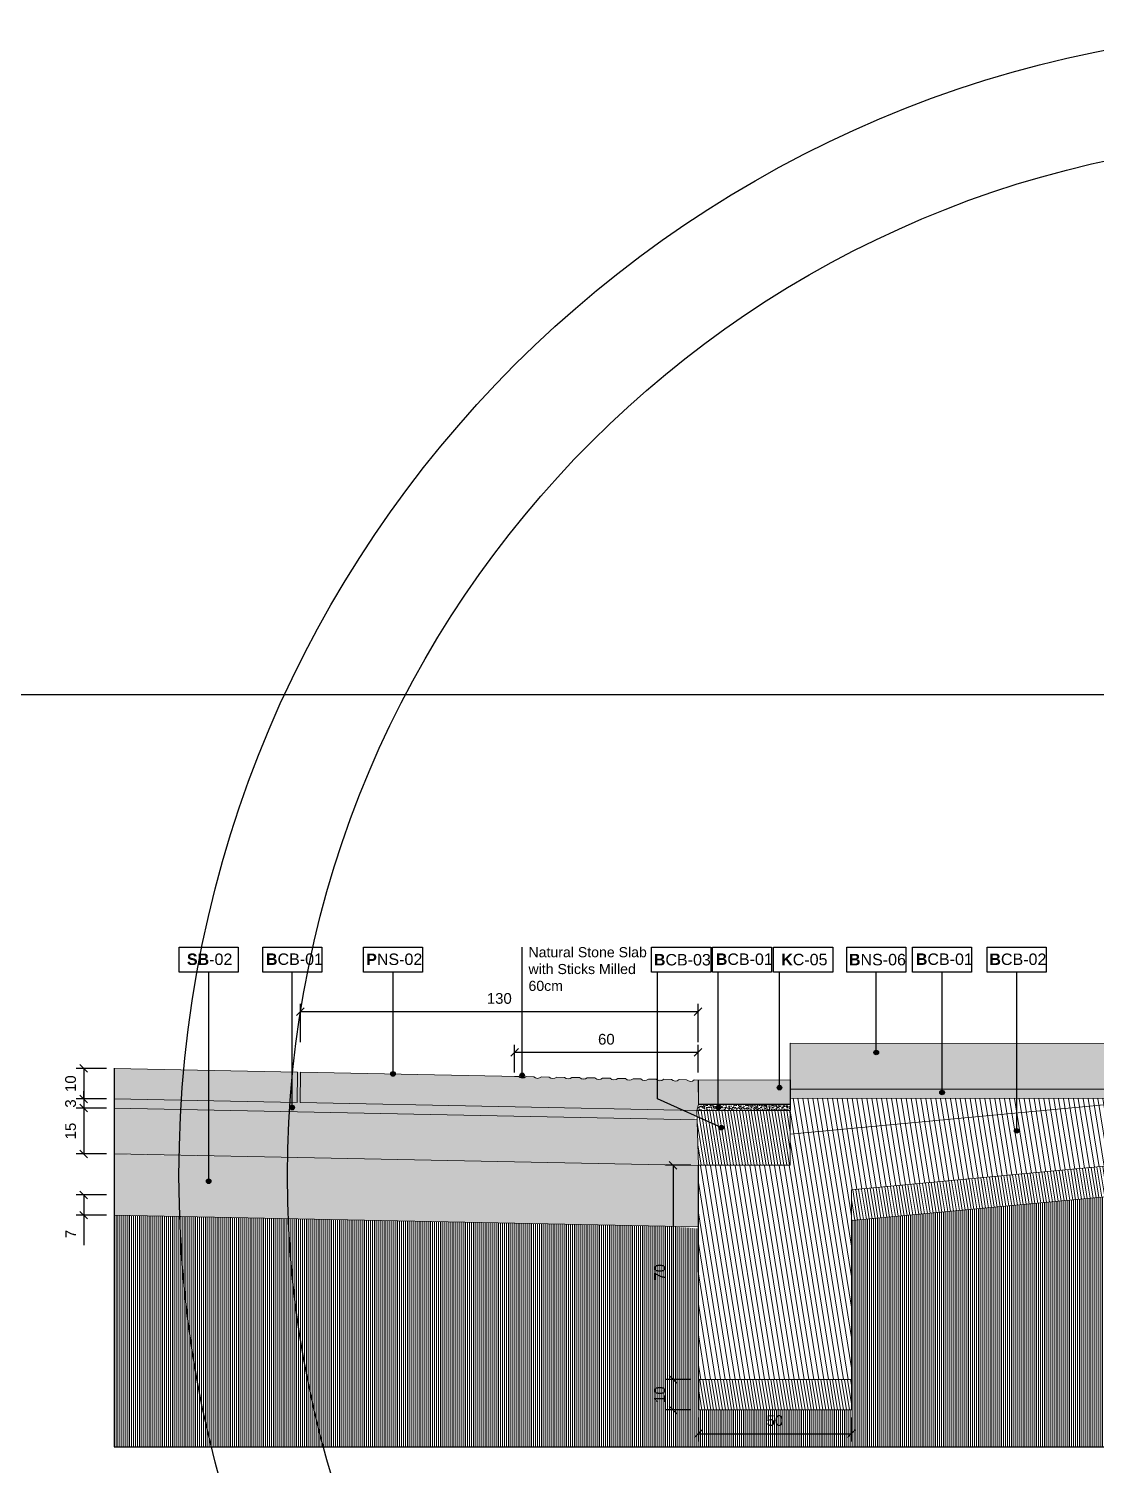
# Model space of a CAD drawing. Header units: metres. Extents: x -325 to 301, y -147 to 149.
# Drawn here: x 92.331 to 95.822, y 50.937 to 55.634 of the extents above; entities that cross this region are included whole.
import ezdxf

# ---------------------------------------------------------------- set-up
doc = ezdxf.new("R2010")
doc.units = ezdxf.units.M
doc.layers.get('Defpoints').update_dxf_attribs({"lineweight": 13})
doc.layers.add('-aux', color=50, linetype='Continuous', plot=False)
doc.layers.add('-AUX_MON', color=3, linetype='Continuous', plot=False)
doc.layers.add('0-TX-1_25', color=7, linetype='Continuous', true_color=0x3f4f7f)
doc.layers.add('EIT_3 TR sorra', color=7, linetype='Continuous', true_color=0xd8ceb0)
doc.layers.add('03-TR-Paviment_08_Natural Stone Bleachers', color=7, linetype='Continuous', lineweight=5, true_color=0xafad9d)
doc.layers.add('3-TR tot_u', color=7, linetype='Continuous', lineweight=5, true_color=0x787878)
for name, color, linetype, lineweight in [('1-CM', 7, 'Continuous', 0), ('3-TR Formigó', 252, 'Continuous', 0), ('3-TR Seleccionat', 44, 'Continuous', 0), ('3-TR Tot-u', 37, 'Continuous', 0), ('3_TR_paviment gris', 252, 'Continuous', 5)]:
    doc.layers.add(name, color=color, linetype=linetype, lineweight=lineweight)
for name, color, linetype in [('1-SECCIÓ', 1, 'Continuous'), ('A-KEYPLAN_HATCH', 7, 'Continuous'), ('A_TEXT_2', 7, 'Continuous')]:
    doc.layers.add(name, color=color, linetype=linetype)
doc.styles.get("Standard").update_dxf_attribs({"font": 'arial.ttf'})
doc.dimstyles.new('ISO-25', dxfattribs={"dimtxt": 0.1, "dimasz": 0.1, "dimexe": 0.1, "dimexo": 0.1, "dimgap": 0.1, "dimtad": 1, "dimdec": 0, "dimlfac": 100, "dimzin": 9, "dimtxsty": 'Standard', "dimblk": 'OBLIQUE', "dimcen": 0.1, "dimadec": 0, "dimazin": 0, "dimtfac": 1, "dimtdec": 0, "dimtmove": 0, "dimatfit": 3, "dimldrblk": 'OBLIQUE', "dimfxl": 1, "dimarcsym": 0})

# ---------------------------------------------------------------- blocks, each defined once
blk = doc.blocks.new('hatch keyplan 2')
at = {"layer": 'A-KEYPLAN_HATCH'}
blk.add_lwpolyline([(0, 0.005476596624248486), (0.012874798693294, 0.005476596623793739), (0.012874798693294, -2.273736754432321e-13), (0, 0)], close=True, dxfattribs=at)
blk = doc.blocks.new('hatch keyplan')
at = {"layer": 'A-KEYPLAN_HATCH'}
blk.add_blockref('hatch keyplan 2', (1.430579833341536, 0.8521467901477053), dxfattribs=at)
blk = doc.blocks.new('K04')
at = {"layer": 'A-KEYPLAN_HATCH'}
blk.add_blockref('hatch keyplan', (-1.429579833261921, -0.8521467901527103), dxfattribs=at)
at = {"layer": 'A_TEXT_2', "insert": (0.0002022691850191993, 0.004020148491213238), "char_height": 0.0025, "attachment_point": 1}
blk.add_mtext_dynamic_manual_height_columns('\\pi0.00244;{\\fArial|b1|i0|c0|p34;K}C-05', width=0.01456192034901793, gutter_width=0.015, heights=[0], dxfattribs=at)
blk = doc.blocks.new('PNS01')
at = {"layer": 'A-KEYPLAN_HATCH'}
blk.add_blockref('hatch keyplan', (-1.429579833417061, -0.8521467901535917), dxfattribs=at)
at = {"layer": 'A_TEXT_2', "insert": (0.0002022692309829877, 0.004083503106326436), "char_height": 0.0025, "attachment_point": 1}
blk.add_mtext_dynamic_manual_height_columns('\\pi0.00139;{\\fArial|b1|i0|c0|p34;P}NS-02', width=0.01456192034901793, gutter_width=0.015, heights=[0], dxfattribs=at)
blk = doc.blocks.new('B-CB03')
at = {"layer": 'A-KEYPLAN_HATCH'}
blk.add_blockref('hatch keyplan', (-1.430579833438594, -0.8521467901477053), dxfattribs=at)
at = {"layer": 'A_TEXT_2', "insert": (-0.0007977309449526127, 0.00398371515799123), "char_height": 0.0025, "attachment_point": 1}
blk.add_mtext_dynamic_manual_height_columns('\\pi0.00128;{\\fArial|b1|i0|c0|p34;B}CB-03', width=0.01456192034901793, gutter_width=0.015, heights=[0], dxfattribs=at)
blk = doc.blocks.new('B-CB01')
at = {"layer": 'A-KEYPLAN_HATCH'}
blk.add_blockref('hatch keyplan', (-1.430579833341536, -0.8521467901477052), dxfattribs=at)
at = {"layer": 'A_TEXT_2', "insert": (-0.0007977308478921419, 0.004105509799023688), "char_height": 0.0025, "attachment_point": 1}
blk.add_mtext_dynamic_manual_height_columns('\\pi0.00152;{\\fArial|b1|i0|c0|p34;B}CB-01', width=0.01456192034901793, gutter_width=0.015, heights=[0], dxfattribs=at)
blk = doc.blocks.new('B-CB02')
at = {"layer": 'A-KEYPLAN_HATCH'}
blk.add_blockref('hatch keyplan', (-1.430579833341536, -0.8521467901477053), dxfattribs=at)
at = {"layer": 'A_TEXT_2', "insert": (-0.0007977308478888112, 0.004087061300781514), "char_height": 0.0025, "attachment_point": 1}
blk.add_mtext_dynamic_manual_height_columns('\\pi0.00129;{\\fArial|b1|i0|c0|p34;B}CB-02', width=0.01456192034901793, gutter_width=0.015, heights=[0], dxfattribs=at)
blk = doc.blocks.new('POINT')
at = {"layer": '0-TX-1_25'}
h = blk.add_hatch(dxfattribs=at)
h.set_pattern_fill('ANGLE', color=256)
h.set_pattern_definition([(0, (-83.74681484067048, -12.72584030761209), (0, 6.985), [5.08, -1.905]), (90, (-83.74681484067048, -12.72584030761209), (-6.985, 4.277078946022131e-16), [5.08, -1.905])])
edge = h.paths.add_edge_path()
edge.add_arc((0, 0), 0.0075, 0, 360)
h = blk.add_hatch(color=256, dxfattribs=at)
h.dxf.hatch_style = 1
edge = h.paths.add_edge_path()
edge.add_arc((0, 0), 0.0075, 0, 360)
blk.add_circle((0, 0), 0.0075, dxfattribs=at)
blk = doc.blocks.new('B06')
at = {"layer": 'A-KEYPLAN_HATCH'}
blk.add_blockref('hatch keyplan', (-1.429579833300983, -0.852146790151289), dxfattribs=at)
at = {"layer": 'A_TEXT_2', "insert": (0.0002022691850247504, 0.004010025482561907), "char_height": 0.0025, "attachment_point": 1}
blk.add_mtext_dynamic_manual_height_columns('\\pi0.00128;{\\fArial|b1|i0|c0|p34;B}NS-06', width=0.01456192034901793, gutter_width=0.015, heights=[0], dxfattribs=at)
blk = doc.blocks.new('SB-02')
at = {"layer": 'A-KEYPLAN_HATCH'}
blk.add_blockref('hatch keyplan', (-1.430579833341138, -0.8521467901475916), dxfattribs=at)
at = {"layer": 'A_TEXT_2', "insert": (-0.0007977306930945227, 0.004083503112326525), "char_height": 0.0025, "attachment_point": 1}
blk.add_mtext_dynamic_manual_height_columns('\\pi0.00249;{\\fArial|b1|i0|c0|p34;SB}-02', width=0.01456192034901793, gutter_width=0.015, heights=[0], dxfattribs=at)
blk = doc.blocks.new('_Oblique')
at = {"color": 0, "lineweight": -2}
blk.add_line((-0.499999999995058, -0.4999999998130015), (0.500000000028669, 0.500000000163238), dxfattribs=at)
blk = doc.blocks.new('*D1830')
at = {"layer": '0-TX-1_25', "color": 0, "lineweight": -2, "transparency": 16777216}
for p, q in [((93.919877544444, 52.22134800653178), (93.919877544444, 52.31155211164944)), ((94.519877544444, 52.28655211164944), (93.919877544444, 52.28655211164944)), ((94.519877544444, 52.22134800653178), (94.519877544444, 52.31155211164944))]:
    blk.add_line(p, q, dxfattribs=at)
at = {"layer": 'Defpoints', "color": 0, "transparency": 16777216}
for p in [(93.919877544444, 52.28655211164944), (93.919877544444, 52.19634800653178), (94.519877544444, 52.19634800653178)]:
    blk.add_point(p, dxfattribs=at)
at = {"layer": '0-TX-1_25', "color": 0, "lineweight": -2, "transparency": 16777216, "xscale": 0.025, "yscale": 0.025, "zscale": 0.025, "rotation": 180}
blk.add_blockref('_Oblique', (93.919877544444, 52.28655211164944), dxfattribs=at)
at = {"layer": '0-TX-1_25', "color": 0, "lineweight": -2, "transparency": 16777216, "xscale": 0.025, "yscale": 0.025, "zscale": 0.025}
blk.add_blockref('_Oblique', (94.519877544444, 52.28655211164944), dxfattribs=at)
at = {"layer": '0-TX-1_25', "color": 0, "transparency": 16777216, "insert": (94.219877544444, 52.3294221662197), "char_height": 0.035, "attachment_point": 5}
blk.add_mtext('60', dxfattribs=at)
blk = doc.blocks.new('*D1831')
at = {"layer": '0-TX-1_25', "color": 0, "lineweight": -2, "transparency": 16777216}
for p, q in [((93.21980394483197, 52.31996323010078), (93.21980394483197, 52.44496323010078)), ((94.519877544444, 52.31996323010078), (94.519877544444, 52.44496323010078)), ((93.21980394483197, 52.41996323010078), (94.519877544444, 52.41996323010078))]:
    blk.add_line(p, q, dxfattribs=at)
at = {"layer": 'Defpoints', "color": 0, "transparency": 16777216}
for p in [(94.519877544444, 52.41996323010078), (93.21980394483197, 52.22233793586565), (94.519877544444, 52.22233793586565)]:
    blk.add_point(p, dxfattribs=at)
at = {"layer": '0-TX-1_25', "color": 0, "lineweight": -2, "transparency": 16777216, "xscale": 0.025, "yscale": 0.025, "zscale": 0.025, "rotation": 180}
blk.add_blockref('_Oblique', (93.21980394483197, 52.41996323010078), dxfattribs=at)
at = {"layer": '0-TX-1_25', "color": 0, "lineweight": -2, "transparency": 16777216, "xscale": 0.025, "yscale": 0.025, "zscale": 0.025}
blk.add_blockref('_Oblique', (94.519877544444, 52.41996323010078), dxfattribs=at)
at = {"layer": '0-TX-1_25', "color": 0, "transparency": 16777216, "insert": (93.86984074463798, 52.46284522191524), "char_height": 0.035, "attachment_point": 5}
blk.add_mtext('130', dxfattribs=at)
blk = doc.blocks.new('*D2676')
at = {"layer": '0-TX-1_25', "color": 0, "lineweight": -2, "transparency": 16777216}
for p, q in [((92.58594788793597, 52.23450603191551), (92.48606737090724, 52.23450603191551)), ((92.51106737090724, 52.23450603191551), (92.51106737090724, 52.13448605715505)), ((92.58594788791243, 52.13448605715505), (92.48606737090724, 52.13448605715505))]:
    blk.add_line(p, q, dxfattribs=at)
at = {"layer": 'Defpoints', "color": 0, "transparency": 16777216}
for p in [(92.61094788793598, 52.23450603191551), (92.51106737090724, 52.13448605715505), (92.61094788791243, 52.13448605715505)]:
    blk.add_point(p, dxfattribs=at)
at = {"layer": '0-TX-1_25', "color": 0, "lineweight": -2, "transparency": 16777216, "xscale": 0.025, "yscale": 0.025, "zscale": 0.025}
for p, rotation in [((92.51106737090724, 52.23450603191551), 90), ((92.51106737090724, 52.13448605715505), 270)]:
    blk.add_blockref('_Oblique', p, dxfattribs=dict(at, rotation=rotation))
at = {"layer": '0-TX-1_25', "color": 0, "transparency": 16777216, "insert": (92.46819731633698, 52.18449604453524), "char_height": 0.035, "attachment_point": 5, "rotation": 90}
blk.add_mtext('10', dxfattribs=at)
blk = doc.blocks.new('*D2677')
at = {"layer": '0-TX-1_25', "color": 0, "lineweight": -2, "transparency": 16777216}
for p, q in [((92.51106737090693, 52.13448605715505), (92.51106737090693, 52.15948605715505)), ((92.58594788791243, 52.13448605715505), (92.48606737090692, 52.13448605715505)), ((92.58594788790131, 52.10448006472987), (92.48606737090692, 52.10448006472987)), ((92.51106737090693, 52.13448605715505), (92.51106737090693, 52.10448006472987)), ((92.51106737090693, 52.10448006472987), (92.51106737090693, 52.07948006472987))]:
    blk.add_line(p, q, dxfattribs=at)
at = {"layer": 'Defpoints', "color": 0, "transparency": 16777216}
for p in [(92.51106737090693, 52.10448006472987), (92.61094788791243, 52.13448605715505), (92.61094788790132, 52.10448006472987)]:
    blk.add_point(p, dxfattribs=at)
at = {"layer": '0-TX-1_25', "color": 0, "lineweight": -2, "transparency": 16777216, "xscale": 0.025, "yscale": 0.025, "zscale": 0.025}
for p, rotation in [((92.51106737090693, 52.13448605715505), 270), ((92.51106737090693, 52.10448006472987), 90)]:
    blk.add_blockref('_Oblique', p, dxfattribs=dict(at, rotation=rotation))
at = {"layer": '0-TX-1_25', "color": 0, "transparency": 16777216, "insert": (92.46818537909247, 52.11948306094242), "char_height": 0.035, "attachment_point": 5, "rotation": 90}
blk.add_mtext('3', dxfattribs=at)
blk = doc.blocks.new('*D2678')
at = {"layer": '0-TX-1_25', "color": 0, "lineweight": -2, "transparency": 16777216}
for p, q in [((92.58594788790077, 52.10448006472988), (92.48606737090684, 52.10448006472988)), ((92.51106737090684, 52.10448006472988), (92.51106737090684, 51.95445010260364)), ((92.58594788786078, 51.95445010260364), (92.48606737090684, 51.95445010260364))]:
    blk.add_line(p, q, dxfattribs=at)
at = {"layer": 'Defpoints', "color": 0, "transparency": 16777216}
for p in [(92.61094788790078, 52.10448006472988), (92.51106737090684, 51.95445010260364), (92.61094788786079, 51.95445010260364)]:
    blk.add_point(p, dxfattribs=at)
at = {"layer": '0-TX-1_25', "color": 0, "lineweight": -2, "transparency": 16777216, "xscale": 0.025, "yscale": 0.025, "zscale": 0.025}
for p, rotation in [((92.51106737090684, 52.10448006472988), 90), ((92.51106737090684, 51.95445010260364), 270)]:
    blk.add_blockref('_Oblique', p, dxfattribs=dict(at, rotation=rotation))
at = {"layer": '0-TX-1_25', "color": 0, "transparency": 16777216, "insert": (92.46819731633659, 52.02946508366671), "char_height": 0.035, "attachment_point": 5, "rotation": 90}
blk.add_mtext('15', dxfattribs=at)
blk = doc.blocks.new('*D2679')
at = {"layer": '0-TX-1_25', "color": 0, "lineweight": -2, "transparency": 16777216}
for p, q in [((92.5859478878239, 51.82059743778144), (92.48606737090743, 51.82059743778144)), ((92.51106737090744, 51.82059743778144), (92.51106737090744, 51.75441015310199)), ((92.585947887808, 51.75441015310199), (92.48606737090743, 51.75441015310199)), ((92.51106737090744, 51.75441015310199), (92.51106737090744, 51.65675326360677))]:
    blk.add_line(p, q, dxfattribs=at)
at = {"layer": 'Defpoints', "color": 0, "transparency": 16777216}
for p in [(92.61094788782391, 51.82059743778144), (92.51106737090744, 51.75441015310199), (92.61094788780801, 51.75441015310199)]:
    blk.add_point(p, dxfattribs=at)
at = {"layer": '0-TX-1_25', "color": 0, "lineweight": -2, "transparency": 16777216, "xscale": 0.025, "yscale": 0.025, "zscale": 0.025}
for p, rotation in [((92.51106737090744, 51.82059743778144), 90), ((92.51106737090744, 51.75441015310199), 270)]:
    blk.add_blockref('_Oblique', p, dxfattribs=dict(at, rotation=rotation))
at = {"layer": '0-TX-1_25', "color": 0, "transparency": 16777216, "insert": (92.46856737090744, 51.69308170835434), "char_height": 0.035, "attachment_point": 5, "rotation": 90}
blk.add_mtext('7', dxfattribs=at)
blk = doc.blocks.new('*D2951')
at = {"layer": '0-TX-1_25', "color": 0, "lineweight": -2, "transparency": 16777216}
blk.add_arc((87.11886365899704, 50.99729967203385), 10.27327889776794, 359.9999999844862, 5.343830300469842, dxfattribs=at)
at = {"layer": 'Defpoints', "color": 0, "transparency": 16777216}
for p in [(99.61064749274306, 52.16576634686301), (95.02086940247932, 51.73644393665237), (97.38717821537664, 51.31663567465016), (92.61094788771277, 50.99729967054677), (99.61094489071182, 50.99729966865141)]:
    blk.add_point(p, dxfattribs=at)
at = {"layer": '0-TX-1_25', "color": 0, "lineweight": -2, "transparency": 16777216, "xscale": 0.025, "yscale": 0.025, "zscale": 0.025}
for p, rotation in [((97.34749226605115, 51.95407348557517), 95.34383030046985), ((97.39214255676498, 50.99729966925219), 269.9999999844862)]:
    blk.add_blockref('_Oblique', p, dxfattribs=dict(at, rotation=rotation))
at = {"layer": '0-TX-1_25', "color": 0, "transparency": 16777216, "insert": (97.42372581571817, 51.47820235061241), "char_height": 0.035, "attachment_point": 5, "rotation": 272.67191514247804}
blk.add_mtext('5°', dxfattribs=at)
blk = doc.blocks.new('*D2952')
at = {"layer": '0-TX-1_25', "color": 0, "lineweight": -2, "transparency": 16777216}
for p, q in [((94.49586940247937, 51.21741802937167), (94.41307704405259, 51.21741802937167)), ((94.43807704405259, 51.21741802937167), (94.43807704405259, 51.11741802937167)), ((94.49586940247937, 51.11741802937167), (94.41307704405259, 51.11741802937167))]:
    blk.add_line(p, q, dxfattribs=at)
at = {"layer": 'Defpoints', "color": 0, "transparency": 16777216}
for p in [(94.52086940247938, 51.21741802937167), (94.43807704405259, 51.11741802937167), (94.52086940247938, 51.11741802937167)]:
    blk.add_point(p, dxfattribs=at)
at = {"layer": '0-TX-1_25', "color": 0, "lineweight": -2, "transparency": 16777216, "xscale": 0.025, "yscale": 0.025, "zscale": 0.025}
for p, rotation in [((94.43807704405259, 51.21741802937167), 90), ((94.43807704405259, 51.11741802937167), 270)]:
    blk.add_blockref('_Oblique', p, dxfattribs=dict(at, rotation=rotation))
at = {"layer": '0-TX-1_25', "color": 0, "transparency": 16777216, "insert": (94.39520698948233, 51.16741802937162), "char_height": 0.035, "attachment_point": 5, "rotation": 90}
blk.add_mtext('10', dxfattribs=at)
blk = doc.blocks.new('*D2953')
at = {"layer": '0-TX-1_25', "color": 0, "lineweight": -2, "transparency": 16777216}
for p, q in [((94.52086940247935, 51.09241802937164), (94.52086940247935, 51.01470670908277)), ((95.02086940247935, 51.09241802937165), (95.02086940247935, 51.01470670908277)), ((94.52086940247935, 51.03970670908276), (95.02086940247935, 51.03970670908276))]:
    blk.add_line(p, q, dxfattribs=at)
at = {"layer": 'Defpoints', "color": 0, "transparency": 16777216}
for p in [(94.52086940247935, 51.11741802937164), (95.02086940247935, 51.11741802937165), (95.02086940247935, 51.03970670908276)]:
    blk.add_point(p, dxfattribs=at)
at = {"layer": '0-TX-1_25', "color": 0, "lineweight": -2, "transparency": 16777216, "xscale": 0.025, "yscale": 0.025, "zscale": 0.025, "rotation": 180}
blk.add_blockref('_Oblique', (94.52086940247935, 51.03970670908276), dxfattribs=at)
at = {"layer": '0-TX-1_25', "color": 0, "lineweight": -2, "transparency": 16777216, "xscale": 0.025, "yscale": 0.025, "zscale": 0.025}
blk.add_blockref('_Oblique', (95.02086940247935, 51.03970670908276), dxfattribs=at)
at = {"layer": '0-TX-1_25', "color": 0, "transparency": 16777216, "insert": (94.77086940247935, 51.08257676365302), "char_height": 0.035, "attachment_point": 5}
blk.add_mtext('50', dxfattribs=at)
blk = doc.blocks.new('*D2954')
at = {"layer": '0-TX-1_25', "color": 0, "lineweight": -2, "transparency": 16777216}
for p, q in [((94.49598684989732, 51.91741802937167), (94.41307704405264, 51.91741802937167)), ((94.43807704405265, 51.91741802937167), (94.43807704405265, 51.21741802937167)), ((94.49586940247937, 51.21741802937167), (94.41307704405264, 51.21741802937167))]:
    blk.add_line(p, q, dxfattribs=at)
at = {"layer": 'Defpoints', "color": 0, "transparency": 16777216}
for p in [(94.52098684989733, 51.91741802937167), (94.43807704405265, 51.21741802937167), (94.52086940247938, 51.21741802937167)]:
    blk.add_point(p, dxfattribs=at)
at = {"layer": '0-TX-1_25', "color": 0, "lineweight": -2, "transparency": 16777216, "xscale": 0.025, "yscale": 0.025, "zscale": 0.025}
for p, rotation in [((94.43807704405265, 51.91741802937167), 90), ((94.43807704405265, 51.21741802937167), 270)]:
    blk.add_blockref('_Oblique', p, dxfattribs=dict(at, rotation=rotation))
at = {"layer": '0-TX-1_25', "color": 0, "transparency": 16777216, "insert": (94.39520698948239, 51.56741802937163), "char_height": 0.035, "attachment_point": 5, "rotation": 90}
blk.add_mtext('70', dxfattribs=at)

msp = doc.modelspace()

# ---------------------------------------------------------------- hatches: boundary and pattern name
at = {"layer": '03-TR-Paviment_08_Natural Stone Bleachers'}
h = msp.add_hatch(dxfattribs=at)
h.set_pattern_fill('DASH', color=256, scale=0.002610848357187319, angle=232.9940508751532, style=0, double=1)
h.set_pattern_definition([(232.9940508751531, (-57.04348537805484, -72.8515537177844), (0.001630326924727793, -0.01160912495959833), [0.008289443534069739, -0.008289443534069739])])
h.paths.add_polyline_path([(96.07064565024345, 52.16577316828277), (96.07000921233563, 52.3160847051369), (94.82077665333642, 52.31733405946959), (94.8209302726668, 52.16665403855238)])
h = msp.add_hatch(dxfattribs=at)
h.set_pattern_fill('DASH', color=256, scale=0.003, angle=233.2876444026949, style=0, double=1)
h.set_pattern_definition([(233.2876444026949, (90.52725366749935, 56.02754020663401), (0.001941659034616203, -0.01332971155701778), [0.009524999999999999, -0.009524999999999999])])
edge = h.paths.add_edge_path()
edge.add_line((93.2182531891466, 52.12234701422931), (94.51906413028267, 52.09634592413412))
edge.add_line((94.51906413028267, 52.09634592413412), (94.52075927811681, 52.19633811329239))
edge.add_line((94.52075927811681, 52.19633811329239), (94.50738822312665, 52.19660533619273))
edge.add_arc((94.4951448695664, 52.20997006284908), 0.01812500000000793, 225.217541977157, 312.4926302613085, ccw=False)
edge.add_line((94.48237731269141, 52.1971051836641), (94.45739789378833, 52.19760440177164))
edge.add_arc((94.44515485769418, 52.21096941925013), 0.01812500000007708, 225.2189029682401, 312.4912692703079, ccw=False)
edge.add_line((94.43238760641219, 52.19810423679105), (94.35741723506726, 52.19960253293031))
edge.add_arc((94.34517483395388, 52.21296813205565), 0.01812500000000064, 225.2216250688518, 312.4885471696102, ccw=False)
edge.add_line((94.33240819390626, 52.20010234304391), (94.3074269056845, 52.2006015985101))
edge.add_arc((94.29518482208373, 52.21396748845842), 0.01812499999997213, 225.2229861700104, 312.4871860683684, ccw=False)
edge.add_line((94.28241848767551, 52.2011013961699), (94.25743657628692, 52.20160066409017))
edge.add_arc((94.24519481021358, 52.21496684486135), 0.01812500000006542, 225.2243473054093, 312.4858249328962, ccw=False)
edge.add_line((94.23242878145957, 52.2021004492956), (94.20744624687447, 52.2025997296706))
edge.add_arc((94.19520479834338, 52.21596620126417), 0.01812500000002954, 225.2257084746395, 312.4844637638247, ccw=False)
edge.add_line((94.18243907525849, 52.203099502421), (94.10746558800525, 52.20459786083224))
edge.add_arc((94.0952247746031, 52.2179649140697), 0.01812499999998507, 225.2284309143689, 312.48174132408036, ccw=False)
edge.add_line((94.08245966290075, 52.2050976086709), (94.05747525854837, 52.20559692641352))
edge.add_arc((94.04523476273293, 52.21896427047263), 0.01812500000005423, 225.2297921855519, 312.48038005293984, ccw=False)
edge.add_line((94.03246995674412, 52.20609666179541), (94.00748492907664, 52.20659599199508))
edge.add_arc((93.99524475086277, 52.21996362687538), 0.01812500000000689, 225.2311534902196, 312.4790187481665, ccw=False)
edge.add_line((93.98248025060231, 52.20709571491962), (93.95749459959013, 52.20759505757696))
edge.add_arc((93.94525473899262, 52.22096298327815), 0.01812499999997513, 225.2325148289112, 312.4776574095554, ccw=False)
edge.add_line((93.93249054447534, 52.20809476804354), (93.21980394483197, 52.22233793586565))
edge.add_line((93.21980394483197, 52.22233793586565), (93.2182531891466, 52.12234701422931))
h.paths.add_polyline_path([(92.61094673641833, 52.13448608017151), (93.20825318964164, 52.12254689791714), (93.20980394483196, 52.22253778763539), (92.61094489071185, 52.23450609181553)])
at = {"layer": '3-TR Formigó'}
h = msp.add_hatch(dxfattribs=at)
h.set_pattern_fill('ANSI31', color=256, scale=0.005, angle=-125.8247561036608, style=0)
h.set_pattern_definition([(279.1752438963392, (-9.25, 0.600000000076605), (0.01567188340207632, 0.002531342653953557), [])])
h.paths.add_polyline_path([(99.61060862503747, 52.26619923397219), (99.61052225456307, 52.48937773060193), (98.56915132920264, 52.490009505965), (98.56907832185153, 52.36958956740121), (97.31919872886508, 52.37034733624402), (97.31985472268431, 52.25276693150606), (96.07067378043891, 52.25352427681268), (96.07060249554931, 52.13594429598395), (94.82076220288172, 52.13670204103695), (94.82086940247935, 51.91741802937165), (94.52086940247935, 51.91628443564728), (94.52086940247935, 51.21741802937164), (95.02086940247935, 51.21741802937164), (95.02086940247935, 51.83688045940072)])
h = msp.add_hatch(dxfattribs=at)
h.set_pattern_fill('ANSI31', color=256, scale=0.003, angle=234.1752438963392)
h.set_pattern_definition([(279.1752438963392, (-113.9411584801244, 7.815516979332962), (0.009403130041245794, 0.001518805592372136), [])])
h.paths.add_polyline_path([(99.61060862503747, 52.26619923397219), (95.02087446098446, 51.83644393665239), (95.02086940247935, 51.73644393665238), (99.61064749274308, 52.16576634686302)])
h = msp.add_hatch(dxfattribs=at)
h.set_pattern_fill('ANSI31', color=256, scale=0.003, angle=234.1752438963392, style=0)
h.set_pattern_definition([(279.1752438963392, (92.48544586940761, 56.92720794310944), (0.009403130041245794, 0.001518805592372136), [])])
h.paths.add_polyline_path([(94.52086940247935, 51.91741802937165), (94.82080772655559, 51.91741802937165), (94.82091627804822, 52.09633799675827), (94.51550631166567, 52.09641703912822)])
h = msp.add_hatch(dxfattribs=at)
h.set_pattern_fill('ANSI31', color=256, scale=0.003, angle=234.1752438963392)
h.set_pattern_definition([(279.1752438963392, (-114.4411584801244, 7.196491072052225), (0.009403130041245794, 0.001518805592372136), [])])
h.paths.add_polyline_path([(95.0208719317319, 51.21741802937165), (94.52087446098446, 51.21741802937165), (94.52086940247935, 51.11741802937164), (95.0208668732268, 51.11741802937165)])
at = {"layer": '3-TR Seleccionat'}
h = msp.add_hatch(dxfattribs=at)
h.set_pattern_fill('ANSI31', color=256, scale=0.002, angle=45)
h.set_pattern_definition([(90, (-9.25, 0.600000000076605), (-0.006350000000000001, 0), [])])
h.paths.add_polyline_path([(94.51959741830291, 51.71029047568545), (94.41670783901311, 51.71831595547718), (92.6049491926333, 51.75453005723926), (92.61094563991816, 50.99633809331468), (99.61094713850652, 50.99826124588352), (99.61064749274308, 52.16576634686302), (95.02086940247935, 51.73644393665238), (95.02086940247935, 51.11741802937164), (94.52214138665579, 51.11741802937164)])
at = {"layer": '3-TR Tot-u'}
h = msp.add_hatch(dxfattribs=at)
h.set_pattern_fill('EARTH', color=256, scale=0.005, angle=-80.8247561036608)
h.set_pattern_definition([(279.1752438963392, (13.38886858276186, 2.523888113804134), (0.03640645211205976, -0.02628108149624554), [0.03175, -0.03175]), (279.1752438963392, (13.40062249531341, 2.525786620794598), (0.03640645211205976, -0.02628108149624554), [0.03175, -0.03175]), (279.1752438963392, (13.41237640786497, 2.527685127785062), (0.03640645211205976, -0.02628108149624554), [0.03175, -0.03175]), (9.175243896339197, (13.41692721437899, 2.524399992598035), (0.02628108149624554, 0.03640645211205976), [0.03175, -0.03175]), (9.175243896339197, (13.41882572136944, 2.512646080046473), (0.02628108149624554, 0.03640645211205976), [0.03175, -0.03175]), (9.175243896339197, (13.42072422835992, 2.500892167494918), (0.02628108149624554, 0.03640645211205976), [0.03175, -0.03175])])
h.paths.add_polyline_path([(92.61094788780798, 51.9536059744218), (92.61094788780798, 51.75441015310196), (94.52086940247935, 51.71623393563055), (94.52042551426389, 51.91628275773504)])
at = {"layer": '3-TR tot_u'}
h = msp.add_hatch(dxfattribs=at)
h.set_pattern_fill('AR-CONC', color=256, scale=0.0002499999999999999, angle=89.87048134202021)
h.set_pattern_definition([(75.41695197797043, (264946.3082621394, -740257.4374487199), (0.04284795172403537, 0.01594944472755196), [0.004762499999999999, -0.05238749999999999]), (20.41695197797046, (264946.3082621394, -740257.4374487199), (-0.02845855137763264, 0.03935939414724973), [0.003809999999999997, -0.04191014604249996]), (125.8683966779704, (264946.3118327908, -740257.4361196038), (0.01438940107351414, 0.05530883706469188), [0.0040475022, -0.04452256114999999]), (71.60115197797045, (264946.3028112695, -740257.4259779738), (0.06572137981541108, 0.01959369718738596), [0.007143749999999997, -0.07858124999999996]), (122.0525095879704, (264946.3082880437, -740257.4243451619), (0.02705737822507253, 0.08134294012680093), [0.006071255784999998, -0.06678390203999997]), (16.60110314797053, (264946.3028112695, -740257.4259779738), (0.02705737822942286, 0.08134294012549442), [0.005714991767499993, -0.0628649329799999]), (46.41695197797047, (264946.3099093599, -740257.426120225), (0.04520796253905954, -0.006823380619356305), [0.004762499999999999, -0.05238749999999998]), (351.4169519779705, (264946.3099093599, -740257.426120225), (-0.00580845153210837, 0.04822142147489171), [0.003809999999999998, -0.04190999999999998]), (96.86839697797038, (264946.3136766903, -740257.42668884), (0.03939951082860791, 0.0413980410339251), [0.004047502199999996, -0.04452248439999996]), (62.91695197797046, (264946.3082621394, -740257.4374487199), (-0.008375392975975268, 0.01942411315357754), [0, -0.04140199999999999, 0, -0.04254499999999999, 0, -0.04206874999999999]), (32.91695197797038, (264946.3082621394, -740257.4374487199), (0.004338583853524007, 0.02979077238761931), [0, -0.02425699999999999, 0, -0.04044949999999999, 0, -0.01603375]), (352.9169519779705, (264946.2954722577, -740257.4435264402), (0.03123133691457915, 0.01325538927636775), [0, -0.01587499999999999, 0, -0.04952999999999998, 0, -0.06572249999999998]), (342.9169519779704, (264946.2897368848, -740257.4462518751), (0.03071960056721838, 0.02163570411410398), [0, -0.02063749999999999, 0, -0.03289299999999998, 0, -0.04667249999999998])])
h.paths.add_polyline_path([(92.6109478878613, 52.1060154415261), (92.6109478878613, 51.95445010260361), (94.52086940247935, 51.91731652581971), (94.5164053668251, 52.06639307605563)])
h = msp.add_hatch(dxfattribs=at)
h.set_pattern_fill('AR-CONC', color=256, scale=9e-05, angle=90.26641431039367)
h.set_pattern_definition([(140.2664143103937, (10.78645803714185, 29.29018190034172), (0.001358261347982061, 0.01640311316296629), [0.0017145, -0.0188595]), (85.26641431039367, (10.78645803714185, 29.29018190034172), (-0.01718018148039424, -0.003251827319955159), [0.0013716, -0.0150876525753]), (190.7178590103937, (10.78657122528137, 29.2915488220497), (-0.01582191943130427, 0.01315128580300938), [0.001457100792, -0.016028122014]), (136.4506143103937, (10.78188608656669, 29.29016064150122), (0.003670327151181657, 0.02441444385953116), [0.00257175, -0.02828925]), (186.9019719203937, (10.78219194471155, 29.29219517667141), (-0.02236745963156911, 0.02126259792724011), [0.0021856520826, -0.0240422047344]), (81.45056548039366, (10.78188608656669, 29.29016064150122), (-0.02236745963047776, 0.02126259792845786), [0.0020573970363, -0.0226313758728]), (111.2664143103937, (10.78301844479022, 29.29245193149893), (0.009140320580882877, 0.01368794375791834), [0.0017145, -0.0188595]), (56.2664143103937, (10.78301844479022, 29.29245193149893), (-0.01660260073058194, 0.005485043237329697), [0.0013716, -0.0150876]), (161.7178593103937, (10.78378013817657, 29.29359259347826), (-0.007462280235117282, 0.01917298696442482), [0.001457100791999998, -0.01602809438399996]), (127.7664143103937, (10.78645803714185, 29.29018190034172), (-0.007611163754578943, 0.0002425866008496274), [0, -0.01490472, 0, -0.0153162, 0, -0.01514475]), (97.76641431039367, (10.78645803714185, 29.29018190034172), (-0.009044117031634472, 0.005971780936707849), [0, -0.00873252, 0, -0.01456182, 0, -0.005772150000000001]), (57.76641431039366, (10.786481740749, 29.28508417545042), (0.0004588392826058817, 0.01220541901602734), [0, -0.005715, 0, -0.0178308, 0, -0.0236601]), (47.76641431039366, (10.78649237016925, 29.28279820016284), (-0.002350348719380294, 0.0133208416991804), [0, -0.0074295, 0, -0.01184148, 0, -0.0168021])])
h.paths.add_polyline_path([(94.82075927811681, 52.09670207607765), (94.82075927811681, 52.11593809334758), (94.52082268492369, 52.11670207607765), (94.51550631166567, 52.09641703912822)])
at = {"layer": '3_TR_paviment gris'}
msp.add_hatch(color=256, dxfattribs=at).paths.add_polyline_path([(94.82075927811681, 52.19670207607765), (94.52075927811681, 52.19633811329239), (94.52075927811681, 52.11670207607766), (94.82075927811681, 52.11670207607766)])
at = {"layer": 'EIT_3 TR sorra'}
h = msp.add_hatch(dxfattribs=at)
h.set_pattern_fill('ANSI36', color=256, scale=0.003, style=0, double=1)
h.set_pattern_definition([(45, (92.48238261969558, 56.61755819566514), (0.005051394068101402, 0.01852177824970513), [0.0238125, -0.0047625, 0, -0.0047625])])
h.paths.add_polyline_path([(92.61219464925698, 52.13446113642825), (93.20852054507517, 52.12254155391788), (93.20980394483196, 52.2225377876354), (93.21980394483197, 52.22233793586565), (93.21852034405785, 52.12234167423816), (94.51550631166567, 52.09641703912822), (94.50770459483853, 52.06647502976504), (92.61194672209203, 52.1044600996627)])
h = msp.add_hatch(dxfattribs=at)
h.set_pattern_fill('ANSI36', color=256, scale=0.002551510894523995, angle=-0.567454277946141, style=0, double=1)
h.set_pattern_definition([(44.43254572205384, (92.14634780152707, 56.21165089479852), (0.004452031011313511, 0.01570951816404709), [0.0202526177252842, -0.004050523545056841, 0, -0.004050523545056841])])
h.paths.add_polyline_path([(96.07067923885776, 52.13594424941782), (96.07064570565714, 52.16594427528996), (94.82066833772703, 52.16670210364479), (94.82037891573279, 52.13670227288473)])

# ---------------------------------------------------------------- linework, layer by layer
at = {"layer": '-aux'}
for p, q in [((94.82075927811681, 52.19670207607765), (94.82075927811681, 52.09670207607765)), ((94.82075927811681, 52.11670207607766), (94.52075927811681, 52.11670207607766)), ((92.6109478877128, 50.99729967054679), (99.61094489071185, 50.99729966865142))]:
    msp.add_line(p, q, dxfattribs=at)
msp.add_lwpolyline([(12.23447743480324, 53.45694996906553), (142.2344774348032, 53.45694996906553)], dxfattribs=at)
at = {"layer": '-AUX_MON'}
for radius in [3.750292897099825, 3.395208781140674]:
    msp.add_circle((96.57283492101351, 51.88381626414841), radius, dxfattribs=at)
at = {"layer": '0-TX-1_25'}
for points in [[(93.94448087622906, 52.20821029080142), (93.94448087622906, 52.63083429294705)], [(92.91969702372107, 51.86539284230628), (92.91969702372107, 52.54868534359294)], [(93.19271499031368, 52.10621500495529), (93.19271499031368, 52.5486853435885)], [(93.52233668222505, 52.2162899671442), (93.52233668222505, 52.5486853435885)], [(94.59569167831773, 52.04053154069216), (94.3869553413208, 52.1343927416262), (94.3869553413187, 52.5486853435885)], [(94.58579363813688, 52.10596517080592), (94.58579363813688, 52.5486853435885)], [(94.7858022969205, 52.17133811329239), (94.7858022969205, 52.5486853435885)], [(95.10236009192977, 52.28648015234741), (95.10236009192977, 52.5486853435885)], [(95.31754069845715, 52.15551999669776), (95.31754069845715, 52.5486853435885)], [(95.56139333170358, 52.03020278161114), (95.56139333170358, 52.5486853435885)]]:
    msp.add_lwpolyline(points, dxfattribs=at)
at = {"layer": '1-CM', "color": 251, "true_color": 0x636466}
msp.add_lwpolyline([(94.82075927811681, 52.01906505517167), (99.6105309220856, 52.46698113424699)], dxfattribs=at)
at = {"layer": '1-CM'}
for points in [[(96.07064560600563, 52.16578043655697), (94.82094846698462, 52.16686605367083), (94.82075846041559, 52.3171220448168)], [(94.82075927811681, 52.31670207607765), (96.07001005192294, 52.31594468847122)], [(95.02086940247935, 51.83688045940072), (99.61094489089757, 52.26623068788275)], [(92.61094489071185, 52.23450609181553), (93.20980394483196, 52.2225377876354)], [(93.20980394483196, 52.2225377876354), (93.20852054507517, 52.12254155391788)], [(93.21980394483197, 52.22233793586565), (93.21852034405785, 52.12234167423816)], [(94.519877544444, 52.19634800653178), (94.52075927738923, 52.11652010326612), (94.51550631166567, 52.09641703912822), (93.21852034405785, 52.12234167423816)], [(93.21980394483197, 52.22233793586565), (93.93249490496738, 52.2080904442649)], [(93.95748991090645, 52.20759076606342), (93.98248491683755, 52.20709108786209)], [(94.00747992277658, 52.2065914096606), (94.03247492870769, 52.20609173145927)], [(94.05746993464678, 52.20559205325779), (94.08246494057784, 52.20509237505646)], [(94.10745994651693, 52.20459269685497), (94.132454952448, 52.20409301865364)], [(94.15744995838709, 52.20359334045216), (94.18244496431817, 52.20309366225083)], [(94.20743997025723, 52.20259398404934), (94.2324349761883, 52.20209430584801)], [(94.25742998212739, 52.20159462764653), (94.28242498805847, 52.2010949494452)], [(94.30741999399756, 52.20059527124371), (94.33241499992863, 52.20009559304238)], [(94.35741000586772, 52.1995959148409), (94.3824050117988, 52.19909623663957)], [(94.40740001773786, 52.19859655843808), (94.43239502366893, 52.19809688023675)], [(94.45739002960802, 52.19759720203526), (94.48238503554312, 52.19709752383385)], [(94.50738004147821, 52.19659784563245), (94.519877544444, 52.19634800653178)], [(94.82066833772703, 52.16670210341196), (96.06991911106749, 52.16594471580554)], [(96.07064560600563, 52.16578042677808), (94.82094846698462, 52.1668657821903)], [(95.02086940247935, 51.73644393665238), (99.61064749274308, 52.16576634686302)], [(92.61034835657412, 52.1044920483837), (94.5164053668251, 52.06639307605563)], [(93.20852054507517, 52.12254155391788), (92.6109478879124, 52.13448605715502)], [(94.51550631166567, 52.09641703912822), (94.52086940247935, 51.91731652581971)], [(94.82075927811681, 52.13670204281015), (94.82075927811681, 51.91741802937165), (94.52042551426389, 51.91628275773504), (94.52086940247935, 51.21741802937164), (95.02086940247935, 51.21741802937164), (95.02086940247935, 51.83688045940072)], [(94.52082264162547, 52.11670207607766), (94.82075927811681, 52.11670207607766)], [(94.82065014946281, 52.13670210897196), (96.06990092280327, 52.13594472136553)], [(94.82086940247935, 52.01907535346485), (94.82086940247935, 51.91741802937165), (94.52086940247935, 51.91741802937165), (94.52086940247935, 51.21741802937164), (95.02086940247935, 51.21741802937164), (95.02086940247935, 51.83688045940072)], [(94.52042551426389, 51.91628275773504), (92.6109478878613, 51.95445010260361)], [(94.52086940247935, 51.91741802937165), (94.82086940247935, 51.91741802937165)], [(92.61094788780798, 51.75441015310196), (94.52086940247935, 51.71623393563055)], [(95.02086940247935, 51.21741802937164), (95.02086940247935, 51.11741802937164), (94.52086940247935, 51.11741802937164), (94.52086940247935, 51.21741802937164)]]:
    msp.add_lwpolyline(points, dxfattribs=at)
msp.add_lwpolyline([(93.91999740200178, 52.20834028336368), (93.93249490496933, 52.20809044426297, 0.3999999999998585), (93.95748991090443, 52.20759076606156), (93.9824849168395, 52.20709108786016, 0.3999999999998585), (94.00747992277458, 52.20659140965874), (94.03247492870965, 52.20609173145733, 0.3999999999998585), (94.05746993464474, 52.20559205325593), (94.0824649405798, 52.20509237505452, 0.3999999999998585), (94.1074599465149, 52.20459269685311), (94.13245495244996, 52.2040930186517, 0.3999999999998585), (94.15744995838506, 52.2035933404503), (94.18244496432013, 52.20309366224889, 0.3999999999998585), (94.20743997025521, 52.20259398404748), (94.23243497619026, 52.20209430584607, 0.3999999999998585), (94.25742998212536, 52.20159462764467), (94.28242498806043, 52.20109494944326, 0.3999999999998585), (94.30741999399552, 52.20059527124184), (94.33241499993059, 52.20009559304044, 0.3999999999998585), (94.35741000586569, 52.19959591483903), (94.38240501180076, 52.19909623663762, 0.3999999999998585), (94.40740001773584, 52.19859655843621), (94.43239502367089, 52.19809688023481, 0.3999999999998585), (94.45739002960599, 52.1975972020334), (94.48238503554312, 52.19709752383385, 0.3999999999999037), (94.50738004147821, 52.19659784563245), (94.519877544444, 52.19634800653178)], format="xyb", dxfattribs=at)
msp.add_lwpolyline([(94.82075927811681, 52.19670207607765), (94.82075927811681, 52.09670207607765), (94.51550631166567, 52.09641703912822), (94.52082264162547, 52.11670207607766), (94.52075927811681, 52.19633811329239)], close=True, dxfattribs=at)
at = {"layer": '1-SECCIÓ'}
msp.add_line((92.61094788793599, 52.23465606417435), (92.61094788760097, 50.99729967054679), dxfattribs=at)

# ---------------------------------------------------------------- block references
at = {"layer": '0-TX-1_25', "xscale": 15, "yscale": 15, "zscale": 15}
for name, p in [('SB-02', (92.8231360335154, 52.54868534359294)), ('B-CB01', (93.09615400011397, 52.54868534359021)), ('B-CB03', (94.36798682172568, 52.54868534359004)), ('B-CB01', (94.56682511708482, 52.54868534359456)), ('B-CB01', (95.22097970825743, 52.54868534359021)), ('B-CB02', (95.46483234150386, 52.54868534359021))]:
    msp.add_blockref(name, p, dxfattribs=at)
at = {"layer": '0-TX-1_25'}
for p in [(95.10236009192977, 52.28648015234741), (93.52233668222505, 52.2162899671442), (93.94448087622906, 52.21158568451386), (94.7858022969205, 52.17133811329239), (95.31754069845715, 52.15551999669776), (93.19271499031368, 52.10621500495529), (94.58579363813688, 52.10596517080592), (94.59569167831773, 52.04053154069216), (95.56139333170358, 52.03020278161114), (92.91969702372107, 51.86539284230628)]:
    msp.add_blockref('POINT', p, dxfattribs=at)
at = {"layer": 'A-KEYPLAN_HATCH', "xscale": 14.99999999999007, "yscale": 14.99999999999007, "zscale": 14.99999999999007}
for name, p in [('PNS01', (93.41077569315826, 52.54868534367849)), ('K04', (94.75183377467431, 52.54868534366511)), ('B06', (94.99079910112184, 52.54868534364396))]:
    msp.add_blockref(name, p, dxfattribs=at)

# ---------------------------------------------------------------- texts
at = {"layer": '0-TX-1_25', "insert": (93.96527029087058, 52.63083429294705), "char_height": 0.033, "attachment_point": 1}
msp.add_mtext_dynamic_manual_height_columns('Natural Stone Slab with Sticks Milled 60cm', width=0.4035479915562519, gutter_width=12.5, heights=[0], dxfattribs=at)

# ---------------------------------------------------------------- dimensions: what is measured, and where the dimension line sits
at = {"layer": '0-TX-1_25'}
for base, p1, p2, picture, middle in [((94.519877544444, 52.41996323010078), (93.21980394483197, 52.22233793586565), (94.519877544444, 52.22233793586565), '*D1831', (93.86984074463798, 52.46284522191524)), ((93.919877544444, 52.28655211164944), (94.519877544444, 52.19634800653178), (93.919877544444, 52.19634800653178), '*D1830', (94.219877544444, 52.3294221662197)), ((95.02086940247935, 51.03970670908276), (94.52086940247935, 51.11741802937164), (95.02086940247935, 51.11741802937165), '*D2953', (94.77086940247935, 51.08257676365302))]:
    dim = msp.add_linear_dim(base=base, p1=p1, p2=p2, dimstyle='ISO-25', override={"dimtxt": 0.035, "dimasz": 0.025, "dimexe": 0.025, "dimexo": 0.025, "dimgap": 0.025, "dimblk1": 'Oblique', "dimblk2": 'Oblique', "dimsah": 1, "dimfxl": 0.1, "dimfxlon": 1, "dimarcsym": 1}, dxfattribs=at)
    dim.commit()
    dim.dimension.update_dxf_attribs({"geometry": picture, "text_midpoint": middle})
for base, p1, p2, picture, middle in [((92.51106737090724, 52.13448605715505), (92.61094788793595, 52.23450603191548), (92.6109478879124, 52.13448605715502), '*D2676', (92.46819731633698, 52.18449604453524)), ((92.51106737090684, 51.95445010260364), (92.61094788790075, 52.10448006472985), (92.61094788786076, 51.95445010260362), '*D2678', (92.46819731633659, 52.02946508366671)), ((94.43807704405265, 51.21741802937167), (94.5209868498973, 51.91741802937165), (94.52086940247935, 51.21741802937164), '*D2954', (94.39520698948239, 51.56741802937163)), ((92.51106737090744, 51.75441015310199), (92.61094788782388, 51.82059743778142), (92.61094788780798, 51.75441015310196), '*D2679', (92.46856737090744, 51.69308170835434)), ((94.43807704405259, 51.11741802937167), (94.52086940247935, 51.21741802937164), (94.52086940247935, 51.11741802937164), '*D2952', (94.39520698948233, 51.16741802937162))]:
    dim = msp.add_linear_dim(base=base, p1=p1, p2=p2, angle=90, dimstyle='ISO-25', override={"dimtxt": 0.035, "dimasz": 0.025, "dimexe": 0.025, "dimexo": 0.025, "dimgap": 0.025, "dimblk1": 'Oblique', "dimblk2": 'Oblique', "dimsah": 1, "dimfxl": 0.1, "dimfxlon": 1, "dimarcsym": 1}, dxfattribs=at)
    dim.commit()
    dim.dimension.update_dxf_attribs({"geometry": picture, "text_midpoint": middle})
dim = msp.add_linear_dim(base=(92.51106737090693, 52.10448006472987), p1=(92.6109478879124, 52.13448605715502), p2=(92.61094788790129, 52.10448006472984), angle=90, dimstyle='ISO-25', override={"dimtxt": 0.035, "dimasz": 0.025, "dimexe": 0.025, "dimexo": 0.025, "dimgap": 0.025, "dimblk1": 'Oblique', "dimblk2": 'Oblique', "dimsah": 1, "dimfxl": 0.1, "dimfxlon": 1, "dimarcsym": 1}, dxfattribs=at)
dim.commit()
dim.dimension.update_dxf_attribs({"geometry": '*D2677', "text_midpoint": (92.51106737090693, 52.11948306094242), "dimtype": 160})
dim = msp.add_angular_dim_2l(base=(97.38717821537664, 51.31663567465016), line1=((92.6109478877128, 50.99729967054679), (99.61094489071185, 50.99729966865142)), line2=((95.02086940247935, 51.73644393665238), (99.61064749274308, 52.16576634686302)), dimstyle='ISO-25', override={"dimtxt": 0.035, "dimasz": 0.025, "dimexe": 0.025, "dimexo": 0.025, "dimgap": 0.025, "dimblk1": 'Oblique', "dimblk2": 'Oblique', "dimsah": 1, "dimfxl": 0.1, "dimfxlon": 1, "dimarcsym": 1}, dxfattribs=at)
dim.commit()
dim.dimension.update_dxf_attribs({"geometry": '*D2951', "text_midpoint": (97.42372581571817, 51.47820235061241)})

doc.saveas('drawing.dxf')
